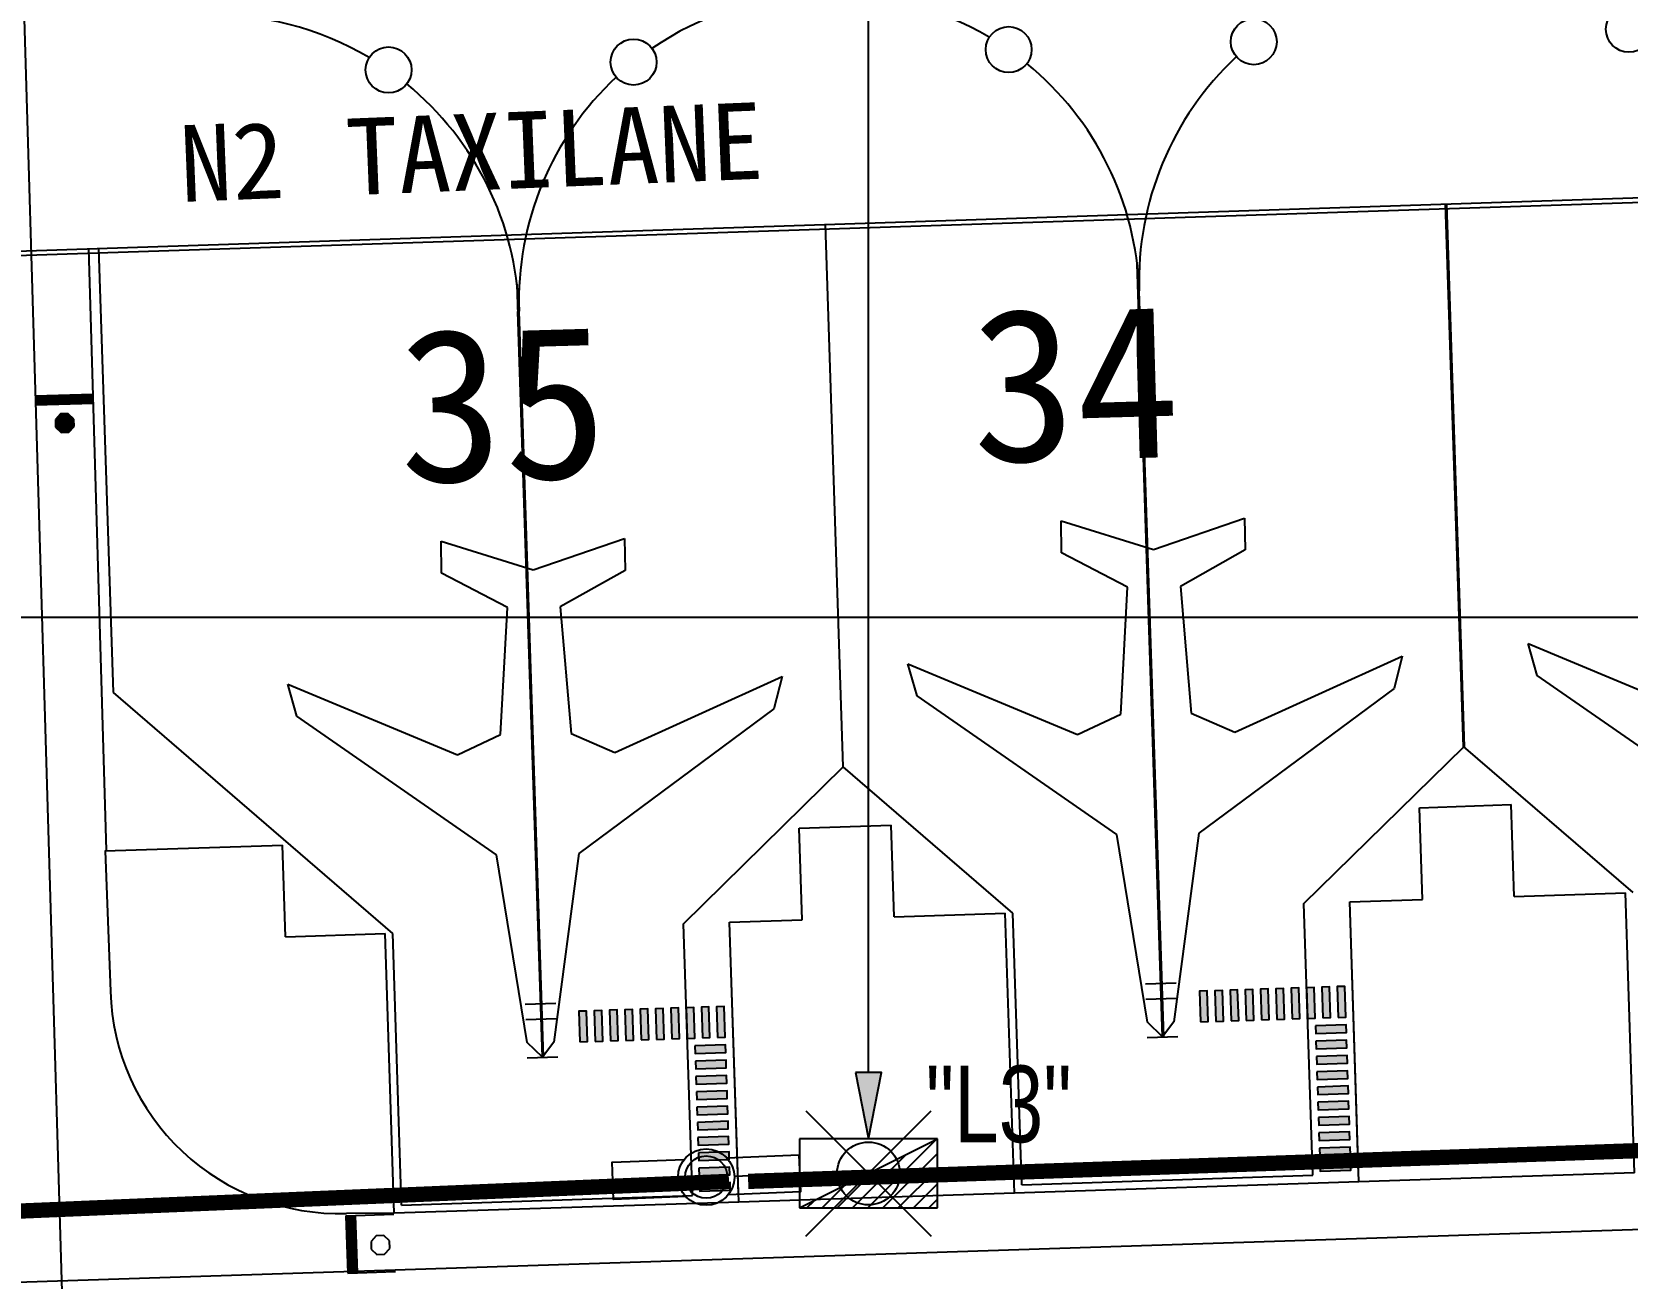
# Model space of a CAD drawing. Header units: millimetres. Extents: x 1358 to 1865, y 706 to 1003.
# Drawn here: x 1586.23 to 1611.65, y 873.46 to 893.32 of the extents above; entities that cross this region are included whole.
import ezdxf

# ---------------------------------------------------------------- set-up
doc = ezdxf.new("R2010")
doc.units = ezdxf.units.MM
doc.header["$PDMODE"] = 35
doc.linetypes.add('HIDDEN', pattern=[9.525, 6.35, -3.175])
for name, color, linetype in [('L-燈具圖', 7, 'Continuous'), ('建築', 7, 'Continuous'), ('文字', 6, 'Continuous'), ('既設管線', 1, 'HIDDEN'), ('電氣設備', 161, 'Continuous')]:
    doc.layers.add(name, color=color, linetype=linetype)
doc.styles.add('AE', font='romans.shx', dxfattribs={"bigfont": 'chineset.shx'})
doc.styles.add('新細明體', font='')
doc.styles.add('細明體', font='')
doc.styles.get('新細明體').set_extended_font_data('新細明體')
doc.styles.get('細明體').set_extended_font_data('細明體')

# ---------------------------------------------------------------- blocks, each defined once
blk = doc.blocks.new('GN02D2D')
at = {"color": 0, "linetype": 'ByBlock'}
for p, q in [((-300, 0), (300, 300)), ((-300, 300), (-300, 0)), ((300, 300), (-300, 300)), ((-3.4, 0), (293.2, 296.6)), ((300, 0), (300, 300)), ((-69.7, 0), (160.6, 230.3)), ((62.9, 0), (300, 237.1)), ((-136, 0), (28, 164)), ((129.2, 0), (300, 170.8)), ((-202.3, 0), (-104.6, 97.7)), ((195.5, 0), (300, 104.5)), ((-300, 0), (300, 0)), ((-268.6, 0), (-237.1, 31.4)), ((261.8, 0), (300, 38.2))]:
    blk.add_line(p, q, dxfattribs=at)
blk.add_point((0, 150), dxfattribs=at)
at = {"color": 0, "linetype": 'ByBlock', "style": 'AE', "flags": 1}
blk.add_attdef('KENCAD', (0, 0), '', height=1, dxfattribs=at)
blk = doc.blocks.new('L-10M高桅桿A')
at = {"layer": 'L-燈具圖', "color": 3}
for p, q in [((-6.1, 0), (-1.84, 0)), ((1.84, 0), (6.1, 0))]:
    blk.add_line(p, q, dxfattribs=at)
at = {"layer": 'L-燈具圖', "color": 3, "elevation": 0}
for points in [[(-1.39, -1.21), (-6.1, -1.21), (-6.1, 1.21), (-1.39, 1.21)], [(1.39, 1.21), (6.1, 1.21), (6.1, -1.21), (1.39, -1.21)]]:
    blk.add_lwpolyline(points, dxfattribs=at)
at = {"layer": 'L-燈具圖', "color": 3}
for radius in [1.84, 1.38]:
    blk.add_circle((0, 0), radius, dxfattribs=at)

msp = doc.modelspace()

# ---------------------------------------------------------------- hatches: boundary and pattern name
at = {"layer": '建築', "ltscale": 1000}
h = msp.add_hatch(color=256, dxfattribs=at)
h.paths.add_polyline_path([(1587.416, 889.871), (1587.416, 889.873), (1587.294, 889.869), (1587.294, 889.867)])
h.paths.add_polyline_path([(1587.417, 889.869), (1587.416, 889.871), (1587.294, 889.867), (1587.295, 889.865)])
h = msp.add_hatch(color=256, dxfattribs=at)
h.paths.add_polyline_path([(1587.709, 889.881), (1587.709, 889.883), (1587.587, 889.879), (1587.587, 889.877)])
h.paths.add_polyline_path([(1587.709, 889.879), (1587.709, 889.881), (1587.587, 889.877), (1587.587, 889.875)])
h = msp.add_hatch(color=256, dxfattribs=at)
h.dxf.hatch_style = 1
h.paths.add_polyline_path([(1586.694, 886.936), (1586.816, 886.94), (1586.899, 887.029), (1586.896, 887.151), (1586.807, 887.235), (1586.685, 887.231), (1586.601, 887.142), (1586.605, 887.02)])
h = msp.add_hatch(color=256, dxfattribs=at)
h.paths.add_polyline_path([(1604.954, 878.037), (1604.832, 878.033), (1604.848, 877.545), (1604.97, 877.549)])
h.paths.add_polyline_path([(1605.198, 878.045), (1605.076, 878.041), (1605.092, 877.553), (1605.214, 877.557)])
h.paths.add_polyline_path([(1605.442, 878.053), (1605.32, 878.049), (1605.336, 877.561), (1605.458, 877.565)])
h.paths.add_polyline_path([(1605.686, 878.061), (1605.564, 878.057), (1605.58, 877.569), (1605.702, 877.573)])
h.paths.add_polyline_path([(1605.93, 878.069), (1605.808, 878.065), (1605.824, 877.577), (1605.946, 877.581)])
h.paths.add_polyline_path([(1606.174, 878.077), (1606.052, 878.073), (1606.068, 877.585), (1606.19, 877.589)])
h.paths.add_polyline_path([(1606.418, 878.085), (1606.296, 878.081), (1606.312, 877.593), (1606.434, 877.597)])
h.paths.add_polyline_path([(1606.662, 878.094), (1606.54, 878.089), (1606.556, 877.601), (1606.678, 877.605)])
h.paths.add_polyline_path([(1606.906, 878.102), (1606.784, 878.098), (1606.8, 877.609), (1606.922, 877.613)])
h.paths.add_polyline_path([(1607.15, 878.11), (1607.028, 878.106), (1607.044, 877.617), (1607.166, 877.621)])
h.paths.add_polyline_path([(1607.17, 877.499), (1606.682, 877.483), (1606.686, 877.361), (1607.174, 877.377)])
h.paths.add_polyline_path([(1607.178, 877.255), (1606.69, 877.239), (1606.694, 877.117), (1607.182, 877.133)])
h.paths.add_polyline_path([(1607.186, 877.011), (1606.698, 876.995), (1606.702, 876.873), (1607.19, 876.889)])
h.paths.add_polyline_path([(1607.194, 876.767), (1606.706, 876.751), (1606.71, 876.629), (1607.198, 876.645)])
h.paths.add_polyline_path([(1607.202, 876.523), (1606.714, 876.507), (1606.718, 876.385), (1607.206, 876.401)])
h.paths.add_polyline_path([(1607.21, 876.279), (1606.722, 876.263), (1606.726, 876.141), (1607.214, 876.157)])
h.paths.add_polyline_path([(1607.218, 876.035), (1606.73, 876.019), (1606.734, 875.897), (1607.222, 875.913)])
h.paths.add_polyline_path([(1607.226, 875.791), (1606.738, 875.775), (1606.742, 875.653), (1607.23, 875.669)])
h.paths.add_polyline_path([(1607.234, 875.547), (1606.746, 875.531), (1606.75, 875.409), (1607.238, 875.425)])
h.paths.add_polyline_path([(1607.242, 875.303), (1606.754, 875.287), (1606.758, 875.165), (1607.246, 875.181)])
h = msp.add_hatch(color=256, dxfattribs=at)
h.paths.add_polyline_path([(1595.065, 877.718), (1594.943, 877.714), (1594.959, 877.226), (1595.081, 877.23)])
h.paths.add_polyline_path([(1595.309, 877.726), (1595.187, 877.722), (1595.203, 877.234), (1595.325, 877.238)])
h.paths.add_polyline_path([(1595.553, 877.734), (1595.431, 877.73), (1595.447, 877.242), (1595.569, 877.246)])
h.paths.add_polyline_path([(1595.797, 877.742), (1595.675, 877.738), (1595.691, 877.25), (1595.813, 877.254)])
h.paths.add_polyline_path([(1596.041, 877.75), (1595.919, 877.746), (1595.935, 877.258), (1596.057, 877.262)])
h.paths.add_polyline_path([(1596.285, 877.758), (1596.163, 877.754), (1596.179, 877.266), (1596.301, 877.27)])
h.paths.add_polyline_path([(1596.529, 877.766), (1596.407, 877.762), (1596.423, 877.274), (1596.545, 877.278)])
h.paths.add_polyline_path([(1596.773, 877.774), (1596.651, 877.77), (1596.667, 877.282), (1596.789, 877.286)])
h.paths.add_polyline_path([(1597.017, 877.782), (1596.895, 877.778), (1596.911, 877.29), (1597.033, 877.294)])
h.paths.add_polyline_path([(1597.261, 877.79), (1597.139, 877.786), (1597.155, 877.298), (1597.277, 877.302)])
h.paths.add_polyline_path([(1597.281, 877.18), (1596.793, 877.164), (1596.797, 877.042), (1597.285, 877.058)])
h.paths.add_polyline_path([(1597.289, 876.936), (1596.801, 876.92), (1596.805, 876.798), (1597.293, 876.814)])
h.paths.add_polyline_path([(1597.297, 876.692), (1596.809, 876.676), (1596.813, 876.554), (1597.301, 876.57)])
h.paths.add_polyline_path([(1597.305, 876.448), (1596.817, 876.432), (1596.821, 876.31), (1597.309, 876.326)])
h.paths.add_polyline_path([(1597.313, 876.204), (1596.825, 876.188), (1596.829, 876.066), (1597.317, 876.082)])
h.paths.add_polyline_path([(1597.321, 875.96), (1596.833, 875.944), (1596.837, 875.822), (1597.325, 875.838)])
h.paths.add_polyline_path([(1597.329, 875.716), (1596.841, 875.7), (1596.845, 875.578), (1597.333, 875.594)])
h.paths.add_polyline_path([(1597.337, 875.472), (1596.849, 875.456), (1596.853, 875.334), (1597.341, 875.35)])
h.paths.add_polyline_path([(1597.345, 875.228), (1596.857, 875.212), (1596.861, 875.09), (1597.349, 875.106)])
h.paths.add_polyline_path([(1597.353, 874.984), (1596.865, 874.968), (1596.869, 874.846), (1597.357, 874.862)])
at = {"layer": '文字'}
h = msp.add_hatch(color=256, dxfattribs=at)
h.dxf.hatch_style = 1
h.paths.add_polyline_path([(1599.766, 876.737), (1599.559, 876.737), (1599.559, 875.679)])
h.paths.add_polyline_path([(1599.559, 876.737), (1599.352, 876.737), (1599.559, 875.679)])

# ---------------------------------------------------------------- linework, layer by layer
at = {"color": 5, "linetype": 'ByBlock'}
msp.add_lwpolyline([(1511.587, 883.992), (1798.346, 883.992), (1798.346, 857.67), (1511.587, 857.67)], close=True, dxfattribs=at)
at = {"layer": '建築', "ltscale": 1000}
for p, q in [((1585.543, 912.695, -0.309), (1587.292, 853.173, -0.309)), ((1556.035, 888.845, -0.309), (1647.959, 891.863, -0.309)), ((1556.037, 888.772, -0.309), (1647.961, 891.79, -0.309)), ((1609.04, 881.922, -0.309), (1608.756, 890.572, -0.309)), ((1609.059, 881.927, -0.309), (1608.775, 890.577, -0.309)), ((1609.04, 881.922, -0.309), (1608.775, 890.577, -0.309)), ((1599.157, 881.609, -0.309), (1598.873, 890.248, -0.309)), ((1599.157, 881.609, -0.309), (1598.873, 890.248, -0.309)), ((1587.13, 889.866, -0.309), (1587.412, 880.275, -0.309)), ((1587.527, 882.791, -0.309), (1587.294, 889.871, -0.309)), ((1604.245, 877.306, -0.309), (1603.841, 889.622, -0.309)), ((1594.362, 876.981, -0.309), (1593.958, 889.297, -0.309)), ((1604.245, 877.306, -0.309), (1603.855, 889.19, -0.309)), ((1604.264, 877.31, -0.309), (1603.874, 889.194, -0.309)), ((1594.362, 876.981, -0.309), (1593.972, 888.865, -0.309)), ((1594.381, 876.986, -0.309), (1593.991, 888.87, -0.309)), ((1587.198, 887.544, -0.309), (1586.283, 887.516, -0.309)), ((1587.199, 887.532, -0.309), (1586.284, 887.504, -0.309)), ((1587.199, 887.52, -0.309), (1586.284, 887.491, -0.309)), ((1587.199, 887.508, -0.309), (1586.284, 887.479, -0.309)), ((1587.2, 887.495, -0.309), (1586.285, 887.467, -0.309)), ((1587.2, 887.483, -0.309), (1586.285, 887.455, -0.309)), ((1587.201, 887.471, -0.309), (1586.285, 887.443, -0.309)), ((1587.201, 887.459, -0.309), (1586.286, 887.43, -0.309)), ((1587.201, 887.447, -0.309), (1586.286, 887.418, -0.309)), ((1587.202, 887.434, -0.309), (1586.287, 887.406, -0.309)), ((1587.202, 887.422, -0.309), (1586.287, 887.394, -0.309)), ((1587.202, 887.41, -0.309), (1586.287, 887.382, -0.309)), ((1587.203, 887.398, -0.309), (1586.288, 887.369, -0.309)), ((1586.685, 887.231, -0.309), (1586.601, 887.142, -0.309)), ((1586.807, 887.235, -0.309), (1586.685, 887.231, -0.309)), ((1586.896, 887.151, -0.309), (1586.807, 887.235, -0.309)), ((1586.601, 887.142, -0.309), (1586.605, 887.02, -0.309)), ((1586.605, 887.02, -0.309), (1586.694, 886.936, -0.309)), ((1586.816, 886.94, -0.309), (1586.899, 887.029, -0.309)), ((1586.899, 887.029, -0.309), (1586.896, 887.151, -0.309)), ((1586.694, 886.936, -0.309), (1586.816, 886.94, -0.309)), ((1602.637, 885.018, -0.309), (1602.63, 885.526, -0.309)), ((1602.63, 885.526, -0.309), (1604.099, 885.074, -0.309)), ((1604.099, 885.074, -0.309), (1605.553, 885.571, -0.309)), ((1605.553, 885.571, -0.309), (1605.562, 885.064, -0.309)), ((1592.754, 884.694, -0.309), (1592.747, 885.202, -0.309)), ((1592.747, 885.202, -0.309), (1594.216, 884.749, -0.309)), ((1594.216, 884.749, -0.309), (1595.67, 885.247, -0.309)), ((1595.67, 885.247, -0.309), (1595.679, 884.739, -0.309)), ((1603.687, 884.47, -0.309), (1602.637, 885.018, -0.309)), ((1605.562, 885.064, -0.309), (1604.53, 884.483, -0.309)), ((1593.804, 884.146, -0.309), (1592.754, 884.694, -0.309)), ((1595.679, 884.739, -0.309), (1594.647, 884.159, -0.309)), ((1603.578, 882.449, -0.309), (1603.687, 884.47, -0.309)), ((1604.53, 884.483, -0.309), (1604.701, 882.466, -0.309)), ((1594.647, 884.159, -0.309), (1594.818, 882.141, -0.309)), ((1593.695, 882.124, -0.309), (1593.804, 884.146, -0.309)), ((1610.215, 883.065, -0.309), (1610.07, 883.574, -0.309)), ((1610.07, 883.574, -0.309), (1612.774, 882.447, -0.309)), ((1600.332, 882.74, -0.309), (1600.187, 883.25, -0.309)), ((1600.187, 883.25, -0.309), (1602.891, 882.122, -0.309)), ((1605.398, 882.161, -0.309), (1608.065, 883.372, -0.309)), ((1608.065, 883.372, -0.309), (1607.936, 882.858, -0.309)), ((1590.449, 882.416, -0.309), (1590.304, 882.925, -0.309)), ((1590.304, 882.925, -0.309), (1593.008, 881.798, -0.309)), ((1595.515, 881.837, -0.309), (1598.182, 883.047, -0.309)), ((1598.182, 883.047, -0.309), (1598.053, 882.533, -0.309)), ((1613.397, 880.858, -0.309), (1610.215, 883.065, -0.309)), ((1591.977, 878.955, -0.309), (1587.527, 882.791, -0.309)), ((1591.977, 878.955, -0.309), (1587.527, 882.791, -0.309)), ((1603.514, 880.533, -0.309), (1600.332, 882.74, -0.309)), ((1607.936, 882.858, -0.309), (1604.824, 880.554, -0.309)), ((1593.631, 880.209, -0.309), (1590.449, 882.416, -0.309)), ((1598.053, 882.533, -0.309), (1594.941, 880.229, -0.309)), ((1602.891, 882.122, -0.309), (1603.578, 882.449, -0.309)), ((1604.701, 882.466, -0.309), (1605.398, 882.161, -0.309)), ((1593.008, 881.798, -0.309), (1593.695, 882.124, -0.309)), ((1594.818, 882.141, -0.309), (1595.515, 881.837, -0.309)), ((1606.496, 879.432, -0.309), (1609.046, 881.928, -0.309)), ((1606.496, 879.432, -0.309), (1609.046, 881.928, -0.309)), ((1611.743, 879.604, -0.309), (1609.04, 881.934, -0.309)), ((1611.743, 879.604, -0.309), (1609.04, 881.934, -0.309)), ((1596.613, 879.107, -0.309), (1599.157, 881.609, -0.309)), ((1596.613, 879.107, -0.309), (1599.157, 881.609, -0.309)), ((1601.86, 879.279, -0.309), (1599.157, 881.609, -0.309)), ((1601.86, 879.279, -0.309), (1599.157, 881.609, -0.309)), ((1608.339, 880.958, -0.309), (1609.803, 881.006, -0.309)), ((1608.339, 880.958, -0.309), (1609.803, 881.006, -0.309)), ((1608.387, 879.494, -0.309), (1608.339, 880.958, -0.309)), ((1608.387, 879.494, -0.309), (1608.339, 880.958, -0.309)), ((1609.851, 879.542, -0.309), (1609.803, 881.006, -0.309)), ((1609.851, 879.542, -0.309), (1609.803, 881.006, -0.309)), ((1598.456, 880.633, -0.309), (1599.92, 880.681, -0.309)), ((1598.456, 880.633, -0.309), (1599.92, 880.681, -0.309)), ((1598.504, 879.169, -0.309), (1598.456, 880.633, -0.309)), ((1598.504, 879.169, -0.309), (1598.456, 880.633, -0.309)), ((1599.968, 879.217, -0.309), (1599.92, 880.681, -0.309)), ((1599.968, 879.217, -0.309), (1599.92, 880.681, -0.309)), ((1587.388, 880.27, -0.309), (1590.22, 880.363, -0.309)), ((1587.388, 880.27, -0.309), (1590.22, 880.363, -0.309)), ((1590.269, 878.899, -0.309), (1590.22, 880.363, -0.309)), ((1590.269, 878.899, -0.309), (1590.22, 880.363, -0.309)), ((1604.004, 877.542, -0.309), (1603.514, 880.533, -0.309)), ((1604.824, 880.554, -0.309), (1604.426, 877.548, -0.309)), ((1587.393, 880.27, -0.309), (1587.477, 878.028, -0.309)), ((1594.121, 877.217, -0.309), (1593.631, 880.209, -0.309)), ((1594.941, 880.229, -0.309), (1594.543, 877.224, -0.309)), ((1609.851, 879.542, -0.309), (1611.621, 879.6, -0.309)), ((1609.851, 879.542, -0.309), (1611.621, 879.6, -0.309)), ((1611.767, 875.141, -0.309), (1611.621, 879.6, -0.309)), ((1611.767, 875.141, -0.309), (1611.621, 879.6, -0.309)), ((1606.638, 875.1, -0.309), (1606.496, 879.432, -0.309)), ((1606.638, 875.1, -0.309), (1606.496, 879.432, -0.309)), ((1607.228, 879.456, -0.309), (1608.387, 879.494, -0.309)), ((1607.228, 879.456, -0.309), (1608.387, 879.494, -0.309)), ((1607.37, 875.124, -0.309), (1607.228, 879.456, -0.309)), ((1607.375, 874.998, -0.309), (1607.228, 879.456, -0.309)), ((1607.37, 875.124, -0.309), (1607.228, 879.456, -0.309)), ((1607.375, 874.998, -0.309), (1607.228, 879.456, -0.309)), ((1596.755, 874.777, -0.309), (1596.613, 879.107, -0.309)), ((1596.755, 874.777, -0.309), (1596.613, 879.107, -0.309)), ((1597.345, 879.131, -0.309), (1598.504, 879.169, -0.309)), ((1597.345, 879.131, -0.309), (1598.504, 879.169, -0.309)), ((1597.487, 874.799, -0.309), (1597.345, 879.131, -0.309)), ((1597.492, 874.673, -0.309), (1597.345, 879.131, -0.309)), ((1597.487, 874.799, -0.309), (1597.345, 879.131, -0.309)), ((1597.492, 874.673, -0.309), (1597.345, 879.131, -0.309)), ((1599.968, 879.217, -0.309), (1601.738, 879.275, -0.309)), ((1599.968, 879.217, -0.309), (1601.738, 879.275, -0.309)), ((1601.884, 874.817, -0.309), (1601.738, 879.275, -0.309)), ((1601.884, 874.817, -0.309), (1601.738, 879.275, -0.309)), ((1602.002, 874.948, -0.309), (1601.86, 879.279, -0.309)), ((1602.002, 874.948, -0.309), (1601.86, 879.279, -0.309)), ((1590.269, 878.899, -0.309), (1591.855, 878.951, -0.309)), ((1590.269, 878.899, -0.309), (1591.855, 878.951, -0.309)), ((1592.001, 874.499, -0.309), (1591.855, 878.951, -0.309)), ((1592.001, 874.499, -0.309), (1591.855, 878.951, -0.309)), ((1592.119, 874.625, -0.309), (1591.977, 878.955, -0.309)), ((1592.119, 874.625, -0.309), (1591.977, 878.955, -0.309)), ((1603.973, 878.152, -0.309), (1604.461, 878.168, -0.309)), ((1603.973, 878.152, -0.309), (1604.461, 878.168, -0.309)), ((1594.09, 877.827, -0.309), (1594.578, 877.843, -0.309)), ((1594.09, 877.827, -0.309), (1594.578, 877.843, -0.309)), ((1603.981, 877.908, -0.309), (1604.469, 877.924, -0.309)), ((1603.981, 877.908, -0.309), (1604.469, 877.924, -0.309)), ((1594.098, 877.583, -0.309), (1594.586, 877.599, -0.309)), ((1594.098, 877.583, -0.309), (1594.586, 877.599, -0.309)), ((1604.245, 877.306, -0.309), (1604.004, 877.542, -0.309)), ((1604.426, 877.548, -0.309), (1604.245, 877.306, -0.309)), ((1604.001, 877.298, -0.309), (1604.489, 877.314, -0.309)), ((1604.001, 877.298, -0.309), (1604.489, 877.314, -0.309)), ((1594.362, 876.981, -0.309), (1594.121, 877.217, -0.309)), ((1594.543, 877.224, -0.309), (1594.362, 876.981, -0.309)), ((1594.118, 876.973, -0.309), (1594.606, 876.989, -0.309)), ((1594.118, 876.973, -0.309), (1594.606, 876.989, -0.309)), ((1541.612, 871.942, -0.309), (1644.906, 875.324, -0.309)), ((1607.375, 874.998, -0.309), (1601.884, 874.817, -0.309)), ((1602.002, 874.948, -0.309), (1606.638, 875.1, -0.309)), ((1602.002, 874.948, -0.309), (1606.638, 875.1, -0.309)), ((1611.767, 875.141, -0.309), (1607.375, 874.998, -0.309)), ((1592.119, 874.625, -0.309), (1596.755, 874.777, -0.309)), ((1592.119, 874.625, -0.309), (1596.755, 874.777, -0.309)), ((1601.884, 874.817, -0.309), (1597.492, 874.673, -0.309)), ((1592.001, 874.499, -0.309), (1591.239, 874.493, -0.309)), ((1597.492, 874.673, -0.309), (1592.001, 874.499, -0.309)), ((1591.232, 874.456, -0.309), (1591.994, 874.481, -0.309)), ((1591.232, 874.456, -0.309), (1591.262, 873.541, -0.309)), ((1591.244, 874.456, -0.309), (1591.274, 873.541, -0.309)), ((1591.256, 874.457, -0.309), (1591.286, 873.542, -0.309)), ((1591.269, 874.457, -0.309), (1591.299, 873.542, -0.309)), ((1591.281, 874.457, -0.309), (1591.311, 873.542, -0.309)), ((1591.293, 874.458, -0.309), (1591.323, 873.543, -0.309)), ((1591.305, 874.458, -0.309), (1591.335, 873.543, -0.309)), ((1591.317, 874.459, -0.309), (1591.347, 873.544, -0.309)), ((1591.33, 874.459, -0.309), (1591.36, 873.544, -0.309)), ((1591.342, 874.459, -0.309), (1591.372, 873.544, -0.309)), ((1591.354, 874.46, -0.309), (1591.384, 873.545, -0.309)), ((1591.366, 874.46, -0.309), (1591.396, 873.545, -0.309)), ((1591.378, 874.461, -0.309), (1591.408, 873.546, -0.309)), ((1591.715, 874.135, -0.309), (1591.631, 874.046, -0.309)), ((1591.631, 874.046, -0.309), (1591.635, 873.924, -0.309)), ((1591.837, 874.139, -0.309), (1591.715, 874.135, -0.309)), ((1591.926, 874.055, -0.309), (1591.837, 874.139, -0.309)), ((1591.93, 873.933, -0.309), (1591.926, 874.055, -0.309)), ((1591.635, 873.924, -0.309), (1591.724, 873.84, -0.309)), ((1591.724, 873.84, -0.309), (1591.846, 873.844, -0.309)), ((1591.846, 873.844, -0.309), (1591.93, 873.933, -0.309)), ((1591.262, 873.541, -0.309), (1592.023, 873.566, -0.309))]:
    msp.add_line(p, q, dxfattribs=at)
at = {"layer": '建築', "linetype": 'Continuous', "elevation": -0.309}
for points in [[(1605.336, 877.561), (1605.458, 877.565), (1605.442, 878.053), (1605.32, 878.049)], [(1605.336, 877.561), (1605.458, 877.565), (1605.442, 878.053), (1605.32, 878.049)], [(1605.58, 877.569), (1605.702, 877.573), (1605.686, 878.061), (1605.564, 878.057)], [(1605.58, 877.569), (1605.702, 877.573), (1605.686, 878.061), (1605.564, 878.057)], [(1605.824, 877.577), (1605.946, 877.581), (1605.93, 878.069), (1605.808, 878.065)], [(1605.824, 877.577), (1605.946, 877.581), (1605.93, 878.069), (1605.808, 878.065)], [(1606.068, 877.585), (1606.19, 877.589), (1606.174, 878.077), (1606.052, 878.073)], [(1606.068, 877.585), (1606.19, 877.589), (1606.174, 878.077), (1606.052, 878.073)], [(1606.312, 877.593), (1606.434, 877.597), (1606.418, 878.085), (1606.296, 878.081)], [(1606.312, 877.593), (1606.434, 877.597), (1606.418, 878.085), (1606.296, 878.081)], [(1606.556, 877.601), (1606.678, 877.605), (1606.662, 878.094), (1606.54, 878.089)], [(1606.556, 877.601), (1606.678, 877.605), (1606.662, 878.094), (1606.54, 878.089)], [(1606.8, 877.609), (1606.922, 877.613), (1606.906, 878.102), (1606.784, 878.098)], [(1606.8, 877.609), (1606.922, 877.613), (1606.906, 878.102), (1606.784, 878.098)], [(1607.044, 877.617), (1607.166, 877.621), (1607.15, 878.11), (1607.028, 878.106)], [(1607.044, 877.617), (1607.166, 877.621), (1607.15, 878.11), (1607.028, 878.106)], [(1604.848, 877.545), (1604.97, 877.549), (1604.954, 878.037), (1604.832, 878.033)], [(1604.848, 877.545), (1604.97, 877.549), (1604.954, 878.037), (1604.832, 878.033)], [(1605.092, 877.553), (1605.214, 877.557), (1605.198, 878.045), (1605.076, 878.041)], [(1605.092, 877.553), (1605.214, 877.557), (1605.198, 878.045), (1605.076, 878.041)], [(1594.959, 877.226), (1595.081, 877.23), (1595.065, 877.718), (1594.943, 877.714)], [(1594.959, 877.226), (1595.081, 877.23), (1595.065, 877.718), (1594.943, 877.714)], [(1595.203, 877.234), (1595.325, 877.238), (1595.309, 877.726), (1595.187, 877.722)], [(1595.203, 877.234), (1595.325, 877.238), (1595.309, 877.726), (1595.187, 877.722)], [(1595.447, 877.242), (1595.569, 877.246), (1595.553, 877.734), (1595.431, 877.73)], [(1595.447, 877.242), (1595.569, 877.246), (1595.553, 877.734), (1595.431, 877.73)], [(1595.691, 877.25), (1595.813, 877.254), (1595.797, 877.742), (1595.675, 877.738)], [(1595.691, 877.25), (1595.813, 877.254), (1595.797, 877.742), (1595.675, 877.738)], [(1595.935, 877.258), (1596.057, 877.262), (1596.041, 877.75), (1595.919, 877.746)], [(1595.935, 877.258), (1596.057, 877.262), (1596.041, 877.75), (1595.919, 877.746)], [(1596.179, 877.266), (1596.301, 877.27), (1596.285, 877.758), (1596.163, 877.754)], [(1596.179, 877.266), (1596.301, 877.27), (1596.285, 877.758), (1596.163, 877.754)], [(1596.423, 877.274), (1596.545, 877.278), (1596.529, 877.766), (1596.407, 877.762)], [(1596.423, 877.274), (1596.545, 877.278), (1596.529, 877.766), (1596.407, 877.762)], [(1596.667, 877.282), (1596.789, 877.286), (1596.773, 877.774), (1596.651, 877.77)], [(1596.667, 877.282), (1596.789, 877.286), (1596.773, 877.774), (1596.651, 877.77)], [(1596.911, 877.29), (1597.033, 877.294), (1597.017, 877.782), (1596.895, 877.778)], [(1596.911, 877.29), (1597.033, 877.294), (1597.017, 877.782), (1596.895, 877.778)], [(1597.155, 877.298), (1597.277, 877.302), (1597.261, 877.79), (1597.139, 877.786)], [(1597.155, 877.298), (1597.277, 877.302), (1597.261, 877.79), (1597.139, 877.786)], [(1606.682, 877.483), (1606.686, 877.361), (1607.174, 877.377), (1607.17, 877.499)], [(1606.682, 877.483), (1606.686, 877.361), (1607.174, 877.377), (1607.17, 877.499)], [(1596.793, 877.164), (1596.797, 877.042), (1597.285, 877.058), (1597.281, 877.18)], [(1596.793, 877.164), (1596.797, 877.042), (1597.285, 877.058), (1597.281, 877.18)], [(1606.69, 877.239), (1606.694, 877.117), (1607.182, 877.133), (1607.178, 877.255)], [(1606.69, 877.239), (1606.694, 877.117), (1607.182, 877.133), (1607.178, 877.255)], [(1596.801, 876.92), (1596.805, 876.798), (1597.293, 876.814), (1597.289, 876.936)], [(1596.801, 876.92), (1596.805, 876.798), (1597.293, 876.814), (1597.289, 876.936)], [(1606.698, 876.995), (1606.702, 876.873), (1607.19, 876.889), (1607.186, 877.011)], [(1606.698, 876.995), (1606.702, 876.873), (1607.19, 876.889), (1607.186, 877.011)], [(1596.809, 876.676), (1596.813, 876.554), (1597.301, 876.57), (1597.297, 876.692)], [(1596.809, 876.676), (1596.813, 876.554), (1597.301, 876.57), (1597.297, 876.692)], [(1606.706, 876.751), (1606.71, 876.629), (1607.198, 876.645), (1607.194, 876.767)], [(1606.706, 876.751), (1606.71, 876.629), (1607.198, 876.645), (1607.194, 876.767)], [(1606.714, 876.507), (1606.718, 876.385), (1607.206, 876.401), (1607.202, 876.523)], [(1606.714, 876.507), (1606.718, 876.385), (1607.206, 876.401), (1607.202, 876.523)], [(1596.817, 876.432), (1596.821, 876.31), (1597.309, 876.326), (1597.305, 876.448)], [(1596.817, 876.432), (1596.821, 876.31), (1597.309, 876.326), (1597.305, 876.448)], [(1606.722, 876.263), (1606.726, 876.141), (1607.214, 876.157), (1607.21, 876.279)], [(1606.722, 876.263), (1606.726, 876.141), (1607.214, 876.157), (1607.21, 876.279)], [(1596.825, 876.188), (1596.829, 876.066), (1597.317, 876.082), (1597.313, 876.204)], [(1596.825, 876.188), (1596.829, 876.066), (1597.317, 876.082), (1597.313, 876.204)], [(1606.73, 876.019), (1606.734, 875.897), (1607.222, 875.913), (1607.218, 876.035)], [(1606.73, 876.019), (1606.734, 875.897), (1607.222, 875.913), (1607.218, 876.035)], [(1596.833, 875.944), (1596.837, 875.822), (1597.325, 875.838), (1597.321, 875.96)], [(1596.833, 875.944), (1596.837, 875.822), (1597.325, 875.838), (1597.321, 875.96)], [(1606.738, 875.775), (1606.742, 875.653), (1607.23, 875.669), (1607.226, 875.791)], [(1606.738, 875.775), (1606.742, 875.653), (1607.23, 875.669), (1607.226, 875.791)], [(1596.841, 875.7), (1596.845, 875.578), (1597.333, 875.594), (1597.329, 875.716)], [(1596.841, 875.7), (1596.845, 875.578), (1597.333, 875.594), (1597.329, 875.716)], [(1606.746, 875.531), (1606.75, 875.409), (1607.238, 875.425), (1607.234, 875.547)], [(1606.746, 875.531), (1606.75, 875.409), (1607.238, 875.425), (1607.234, 875.547)], [(1596.849, 875.456), (1596.853, 875.334), (1597.341, 875.35), (1597.337, 875.472)], [(1596.849, 875.456), (1596.853, 875.334), (1597.341, 875.35), (1597.337, 875.472)], [(1606.754, 875.287), (1606.758, 875.165), (1607.246, 875.181), (1607.242, 875.303)], [(1606.754, 875.287), (1606.758, 875.165), (1607.246, 875.181), (1607.242, 875.303)], [(1596.857, 875.212), (1596.861, 875.09), (1597.349, 875.106), (1597.345, 875.228)], [(1596.857, 875.212), (1596.861, 875.09), (1597.349, 875.106), (1597.345, 875.228)], [(1596.865, 874.968), (1596.869, 874.846), (1597.357, 874.862), (1597.353, 874.984)], [(1596.865, 874.968), (1596.869, 874.846), (1597.357, 874.862), (1597.353, 874.984)]]:
    msp.add_lwpolyline(points, close=True, dxfattribs=at)
at = {"layer": '建築', "ltscale": 1000}
for centre in [(1611.676, 893.362, -0.309), (1601.793, 893.037, -0.309), (1605.698, 893.163, -0.309), (1591.91, 892.713, -0.309), (1595.815, 892.838, -0.309)]:
    msp.add_circle(centre, 0.366, dxfattribs=at)
for centre, radius, start, end in [((1598.871, 889.03, -0.309), 4.883, 91.8808, 124.4525), ((1598.993, 889.034, -0.309), 4.883, 59.3269, 91.8808), ((1589.11, 888.709, -0.309), 4.883, 59.3269, 91.8808), ((1598.993, 889.034, -0.309), 4.883, 1.8808, 50.7325), ((1608.754, 889.355, -0.309), 4.883, 133.0489, 181.8808), ((1598.871, 889.03, -0.309), 4.883, 133.0489, 181.8808), ((1589.11, 888.709, -0.309), 4.883, 1.8808, 50.7325), ((1591.12, 878.135, -0.309), 3.644, 181.6828, 271.8705)]:
    msp.add_arc(centre, radius, start, end, dxfattribs=at)
at = {"layer": '文字'}
msp.add_line((1599.559, 876.737, 0.382), (1599.559, 933.892, 1.074), dxfattribs=at)
at = {"layer": '文字', "elevation": 0.382}
msp.add_lwpolyline([(1599.352, 876.737), (1599.559, 875.679), (1599.766, 876.737)], close=True, dxfattribs=at)
at = {"layer": '既設管線', "ltscale": 2, "const_width": 0.244, "elevation": -0.096}
for points in [[(1597.641, 875.003), (1618.028, 875.707)], [(1576.454, 874.129), (1597.336, 875.003)]]:
    msp.add_lwpolyline(points, dxfattribs=at)

# ---------------------------------------------------------------- block references
at = {"layer": 'L-燈具圖', "xscale": 0.2441556771345012, "yscale": 0.2441556771345012, "zscale": 0.2441556771345012, "rotation": 2.282027200815115}
msp.add_blockref('L-10M高桅桿A', (1596.973, 875.071, 0.382), dxfattribs=at)
at = {"layer": '電氣設備', "ltscale": 1000, "xscale": 0.003662335157052394, "yscale": 0.003662335157052394, "zscale": 0.02441556771344576}
msp.add_blockref('GN02D2D', (1599.559, 874.58, 0.382), dxfattribs=at)

# ---------------------------------------------------------------- texts
at = {"layer": '建築', "style": '細明體'}
for s, p in [('TAXILANE', (1591.26, 890.715, -0.463)), ('N2', (1588.608, 890.609, -0.463))]:
    msp.add_text(s, height=1.2208, rotation=2.3023, dxfattribs=at).set_placement(p)
at = {"layer": '建築', "ltscale": 1000, "style": '細明體'}
for s, p in [('34', (1601.231, 886.455, 0.605)), ('35', (1592.102, 886.131, 0.605))]:
    msp.add_text(s, height=2.4416, rotation=1.6271, dxfattribs=at).set_placement(p)
at = {"layer": '文字', "style": '新細明體', "width": 0.8}
msp.add_text('"L3"', height=1.2208, dxfattribs=at).set_placement((1600.47, 875.627, -0.22))

doc.saveas('drawing.dxf')
